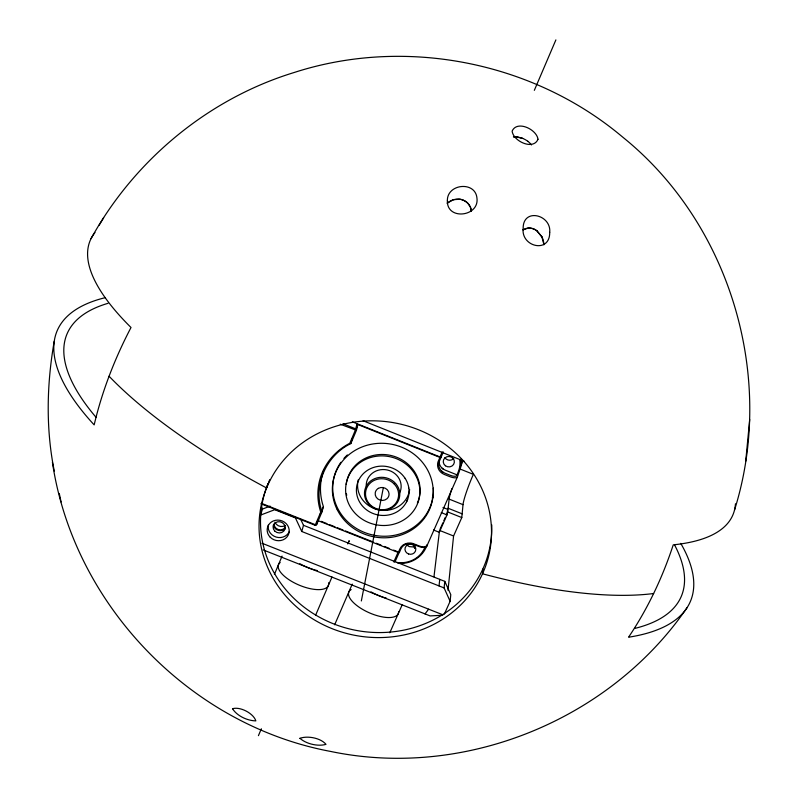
<?xml version="1.0" encoding="UTF-8"?>
<svg xmlns="http://www.w3.org/2000/svg" width="798" height="798" viewBox="0 0 798 798"><rect width="100%" height="100%" fill="white"/><g stroke="black" fill="none" stroke-linecap="round" stroke-linejoin="round"><path stroke-width="1.2" d="M448.017 590.301L453.573 535.997L461.793 517.573L463.02 504.665A25.137 2.743 -68.3 0 1 473.364 474.341L460.446 469.174M734.519 510.052C775.935 378.511 731.078 225.136 623.797 138.004L619.956 134.832C532.067 62.264 407.908 37.596 298.941 70.992L294.272 72.468C208.258 98.723 134.443 160.139 91.042 238.662M749.701 419.479L745.711 461.294M444.336 614.131L450.122 601.293L450.78 594.65L444.805 581.373L303.489 525.303L300.337 518.55M460.925 459.099L460.705 467.249L457.493 476.675A8.379 2.823 23.8 0 1 456.865 477.523A8.349 2.823 23.8 0 1 449.454 476.516L444.296 474.451A10.913 10.234 7.1 0 1 437.623 463.608A10.853 10.184 7.1 0 1 438.351 461.035L439.927 457.414L441.015 457.444L443.279 451.937M450.122 601.293L444.107 587.936L444.805 581.373M439.02 585.922L439.758 579.368M433.514 530.002L439.289 532.296L447.02 514.91L447.628 509.324L443 507.478M446.262 515.219L447.688 511.947L449.134 499.119A25.147 2.574 -68.2 0 1 451.877 488.685M433.972 576.834L439.538 530.401L453.573 535.997M317.674 520.505L398.282 552.515L399.369 552.495L399.469 551.857L398.222 551.927L393.813 561.942M54.224 341.335C46.733 384.077 45.685 428.386 54.284 471.039M361.344 600.954L383.359 487.508M439.927 457.414L356.965 424.177L357.594 425.563L356.447 430.292L350.811 443.618C326.222 455.289 312.547 485.892 322.043 511.767L316.567 524.745L315.14 525.284L260.916 503.757M356.965 424.177L355.31 430.242L349.823 443.239A63.97 59.611 11 0 0 333.095 455.887A64.03 59.67 11 0 0 320.756 512.097L315.14 525.284M350.811 443.618L351.998 438.82M322.043 511.767L323.399 506.61L322.601 504.057A62.493 58.284 11 0 1 323.749 470.221M317.674 520.555L316.567 524.745L315.429 524.745L261.435 503.309M444.107 587.936L301.764 531.488L303.489 525.303M261.525 506.959L262.512 509.044L260.487 515.119L274.751 509.703L295.42 517.912L301.764 531.488M482.471 573.872A116.518 107.979 11 0 1 332.247 628.724A116.518 107.979 11 0 1 266.562 488.047L266.861 487.159M266.951 486.89L267.679 484.725M267.769 484.456L268.038 483.648M407.608 499.428L406.581 501.802M274.402 574.43L282.073 556.116M320.217 514.131L323.399 506.61M356.197 428.875L357.594 425.563M258.422 735.666L261.365 728.783M534.331 90.334L555.887 39.9M331.988 576.984L315.519 615.448M347.898 543.707L349.185 540.695A8.249 0.549 -68.4 0 1 347.768 543.787M334.651 624.804L352.237 584.116M352.337 421.813L439.997 456.935L442.202 451.907M398.282 552.515L399.818 549.004A10.733 9.915 8.9 0 1 410.491 543.029A10.713 9.895 8.9 0 1 413.783 543.807L418.89 545.832A8.259 3.052 23.9 0 0 426.292 546.66A8.279 3.062 23.9 0 0 426.95 545.732L427.07 544.795C423.359 556.884 410.531 564.725 398.102 563.208M399.469 551.857L395.329 561.124M399.369 552.495L400.905 548.984A9.636 8.908 8.9 0 1 408.486 543.657A9.496 8.778 8.9 0 1 412.925 544.146L418.531 546.361A7.152 2.653 23.9 0 0 425.524 546.261M439.429 461.064L441.015 457.444M432.257 498.122L433.264 495.837M425.244 546.52L424.556 548.076A26.324 24.379 9.5 0 1 403.449 562.63M460.077 467.698L463.059 460.955M426.87 546.041L457.414 476.965M389.803 632.754L402.232 604.685M440.017 529.313L442.9 522.81M443.858 520.635L445.304 517.383M395.1 561.543L394.701 562.181M99.191 225.166L103.65 217.734M687.028 607.707C609.961 720.135 464.276 779.377 330.641 751.437C189.495 725.113 73.396 604.136 52.399 462.192M425.035 613.921L428.616 609.173M415.369 545.523L412.716 546.909L409.374 546.62A5.426 5.017 8.9 0 1 406.8 544.565M447.089 203.181L453.473 199.68L459.887 199.241A11.491 9.117 16.8 0 1 468.147 203.58M523.079 229.884C527.209 226.971 533.014 227.739 536.845 230.782M523.169 229.824L528.057 228.088A11.461 8.898 38.3 0 1 536.715 230.622L541.902 236.926L543.887 244.457M262.512 509.044L270.133 506.141M513.443 136.817L517.683 136.957L522.63 138.373L515.598 136.737M513.613 136.797L515.299 136.737M442.71 615.258L430.072 615.906L263.21 549.922M439.997 456.935L441.075 456.965M261.924 543.219L442.77 614.769M321.235 521.353L326.981 523.638M329.275 524.545L335.02 526.83M337.325 527.747L343.07 530.022M345.364 530.939L372.945 541.892M376.397 543.258L380.985 545.084M384.437 546.45L389.035 548.276M393.633 550.101L397.075 551.478M449.134 499.119L463.02 504.665M448.107 508.246L462.152 513.842M447.688 511.947L461.793 517.573M441.264 512.615L447.02 514.91M363.07 420.736L464.266 461.294M343.14 423.818L355.808 428.895L356.447 430.292L340.297 424.237M537.164 231.021L541.862 236.856M471.369 211.161C471.01 203.819 463.658 198.303 456.536 199.131A18.154 14.484 17.2 0 0 447.498 203.031M468.137 203.58L470.411 207.201L471.349 210.971M414.282 546.331L415.539 548.036M457.583 475.808L456.935 474.82L445.124 470.092A9.835 9.227 7.1 0 1 439.07 460.785M413.783 546.58L414.83 548.445M414.032 546.46L415 548.376M59.271 493.473L61.067 501.952M522.63 138.373A13.077 6.913 24.9 0 1 527.737 141.246M527.767 141.226A15.032 7.97 24.9 0 1 531.468 144.957M541.982 236.906A22.653 17.995 36.3 0 1 543.897 244.806M735.457 503.817A349.414 105.725 23.1 0 1 673.243 544.844A348.407 268.258 89.4 0 1 628.555 637.213A344.327 118.443 23.2 0 0 680.754 543.378M94.952 232.577A349.414 105.725 23.1 0 0 131.012 327.499A348.935 239.649 -48.5 0 0 94.164 424.895A344.327 118.443 23.2 0 1 105.436 297.614M653.632 593.522A350.581 113.416 23.1 0 1 482.511 573.792L482.82 569.054A115.91 107.491 11 0 1 333.335 623.757A115.91 107.491 11 0 1 268.008 483.718M266.592 487.967A350.581 113.416 23.1 0 1 109.077 376.237M266.622 487.897A116.518 107.999 11 0 1 418.302 429.683A116.518 107.999 11 0 1 482.541 573.722M491.748 524.865A115.91 107.511 11 0 1 482.85 568.984M268.487 482.581A115.91 107.511 11 0 1 269.794 479.638M328.577 582.769A27.032 10.903 22.9 0 1 299.4 585.233A27.032 10.903 22.9 0 1 280.148 562.54M398.621 611.527A26.982 10.853 23.8 0 1 368.028 612.226A26.982 10.853 23.8 0 1 351.17 589.532M674.569 544.914A333.993 114.812 23.2 0 1 634.679 628.445M96.039 417.314A333.993 114.812 23.2 0 1 108.009 303.32M444.915 457.713A5.516 5.187 7 0 0 453.414 458.86A5.466 5.127 7 0 0 453.803 458.471M461.354 460.945A27.541 25.855 8.1 0 1 461.054 462.261M358.182 479.927A26.204 24.459 11 0 0 370.332 506.62A26.204 24.459 11 0 0 400.865 504.785A26.154 24.409 11 0 0 405.374 500.107A26.204 24.459 11 0 0 407.389 496.815L408.416 494.461A26.174 24.429 11 0 0 409.643 489.493M366.232 486.172A17.506 16.349 11 0 1 387.11 469.942A17.506 16.349 11 0 1 399.529 493.214M273.315 524.974A6.883 6.364 16 0 0 277.963 530.241A6.883 6.364 16 0 0 284.926 528.954A6.863 6.334 16 0 0 285.395 528.466M337.225 509.693A50.533 47.132 11 0 0 415.06 527.628A50.533 47.132 11 0 0 412.247 452.925A50.533 47.132 11 0 0 335.818 472.197A50.573 47.172 11 0 0 337.215 509.703M285.335 525.483A6.853 6.334 16 0 1 274.971 522.201M403.419 562.64A26.394 24.439 9.6 0 1 396.796 562.46M439.389 460.945A9.865 9.257 7.1 0 0 444.765 473.104L449.922 475.169A7.232 2.434 23.8 0 0 456.885 475.309L458.491 471.219A26.703 25.037 8.1 0 0 459.778 459.608M443.339 469.164A9.915 9.297 7.1 0 1 442.152 468.246M442.97 472.167A9.955 9.327 7.1 0 1 441.773 471.249M433.334 488.077A50.444 47.062 11 0 1 369.863 534.261A50.444 47.062 11 0 1 340.896 462.281M343.928 458.451A50.444 47.062 11 0 1 347.369 454.93M346.202 484.406A37.157 34.663 11 0 1 392.167 455.778A37.157 34.663 11 0 1 417.374 503.119M346.711 495.269A37.157 34.663 11 0 1 346.372 493.473M405.035 478.251A26.384 24.608 11 0 0 385.833 466.371A26.434 24.658 11 0 0 376.217 466.73L374.89 467.059A26.384 24.608 11 0 0 359.738 502.261A26.384 24.608 11 0 0 400.007 509.812A26.324 24.558 11 0 0 408.785 487.997M405.085 478.281A26.434 24.658 11 0 1 408.835 488.027M393.923 483.718A16.588 15.471 11 0 0 374.711 480.157A16.688 15.561 11 0 0 370.481 482.86A16.588 15.471 11 0 0 367.609 501.453A16.588 15.471 11 0 0 386.102 509.363A16.588 15.461 11 0 0 393.933 483.738M378.412 488.336A7.012 6.544 11 0 0 375.26 492.685A6.973 6.494 11 0 0 386.96 498.74A6.943 6.474 11 0 0 389.055 493.872A6.973 6.494 11 0 0 378.402 488.356M289.395 531.388A11.052 10.204 16 0 1 276.158 537.074A11.052 10.204 16 0 1 268.318 525.034M285.215 527.378A6.055 5.596 16 0 1 274.053 524.067M317.454 570.61A27.112 10.713 22.9 0 1 299.819 563.707M386.471 598.221A27.062 10.653 23.8 0 1 370.98 591.857M549.712 232.358C550.031 253.824 520.984 246.971 523.149 228.497C522.84 207.4 551.528 214.642 549.712 232.358M447.379 200.807C446.74 220.617 479.508 216.767 476.945 198.044C475.289 180.687 446.81 183.839 447.379 200.807M232.517 708.724C237.086 716.005 247.4 720.754 255.849 720.883C253.535 713.362 240.148 706.35 232.517 708.724M299.928 738.31C306.173 743.945 317.963 746.699 326.003 744.354C320.656 737.941 307.589 735.527 299.928 738.31M537.992 139.261C533.343 150.603 513.204 141.226 512.136 131.111C516.944 119.979 536.725 129.306 537.992 139.261M389.913 508.875L388.217 509.503A17.696 16.499 11 0 1 366.282 500.735A17.696 16.499 11 0 1 372.726 479.598A17.696 16.499 11 0 1 396.007 483.957A17.676 16.479 11 0 1 389.913 508.865M408.606 553.982A5.426 5.017 8.9 0 0 415.788 549.214A5.496 5.087 8.9 0 0 415.1 546.909A5.426 5.017 8.9 0 0 406.222 545.952A5.426 5.017 8.9 0 0 408.606 553.982M445.434 465.783A5.566 5.217 7.1 0 0 454.331 462.451A5.566 5.217 7.1 0 0 446.69 456.825A5.566 5.217 7.1 0 0 445.434 465.783M384.047 525.513A37.217 34.713 11 0 0 418.78 483.199A37.237 34.733 11 0 0 396.556 458.74A37.217 34.713 11 0 0 346.162 483.827A37.217 34.713 11 0 0 384.047 525.513M270.263 537.263A11.092 10.244 16 0 0 288.796 533.633A11.092 10.244 16 0 0 275.49 520.306A11.092 10.244 16 0 0 270.263 537.263M274.791 531.079A6.085 5.616 16 0 0 284.946 529.084A6.085 5.616 16 0 0 277.644 521.782A6.085 5.616 16 0 0 274.791 531.079"/></g></svg>
